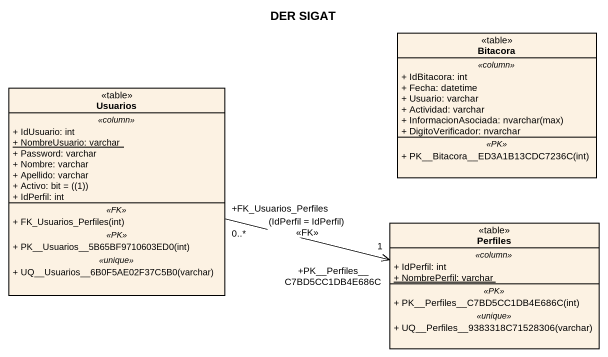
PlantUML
@startuml
title DER SIGAT
hide circle
hide empty members
skinparam classAttributeIconSize 0
class Bitacora <<table>> {
  .. <<column>> ..
  + IdBitacora: int
  + Fecha: datetime
  + Usuario: varchar
  + Actividad: varchar
  {field} + InformacionAsociada: nvarchar(max)
  + DigitoVerificador: nvarchar
  .. <<PK>> ..
  + PK~__Bitacora~__ED3A1B13CDC7236C(int)
}
class Usuarios <<table>> {
  .. <<column>> ..
  + IdUsuario: int
  {static} + NombreUsuario: varchar
  + Password: varchar
  + Nombre: varchar
  + Apellido: varchar
  {field} + Activo: bit = ((1))
  + IdPerfil: int
  .. <<FK>> ..
  + FK_Usuarios_Perfiles(int)
  .. <<PK>> ..
  + PK~__Usuarios~__5B65BF9710603ED0(int)
  .. <<unique>> ..
  + UQ~__Usuarios~__6B0F5AE02F37C5B0(varchar)
}
class Perfiles <<table>> {
  .. <<column>> ..
  + IdPerfil: int
  {static} + NombrePerfil: varchar
  .. <<PK>> ..
  + PK~__Perfiles~__C7BD5CC1DB4E686C(int)
  .. <<unique>> ..
  + UQ~__Perfiles~__9383318C71528306(varchar)
}
Usuarios "+FK_Usuarios_Perfiles\n0..*" -right-> "+PK~__Perfiles~__C7BD5CC1DB4E686C\n1" Perfiles : (IdPerfil = IdPerfil)\n<<FK>>
@enduml
